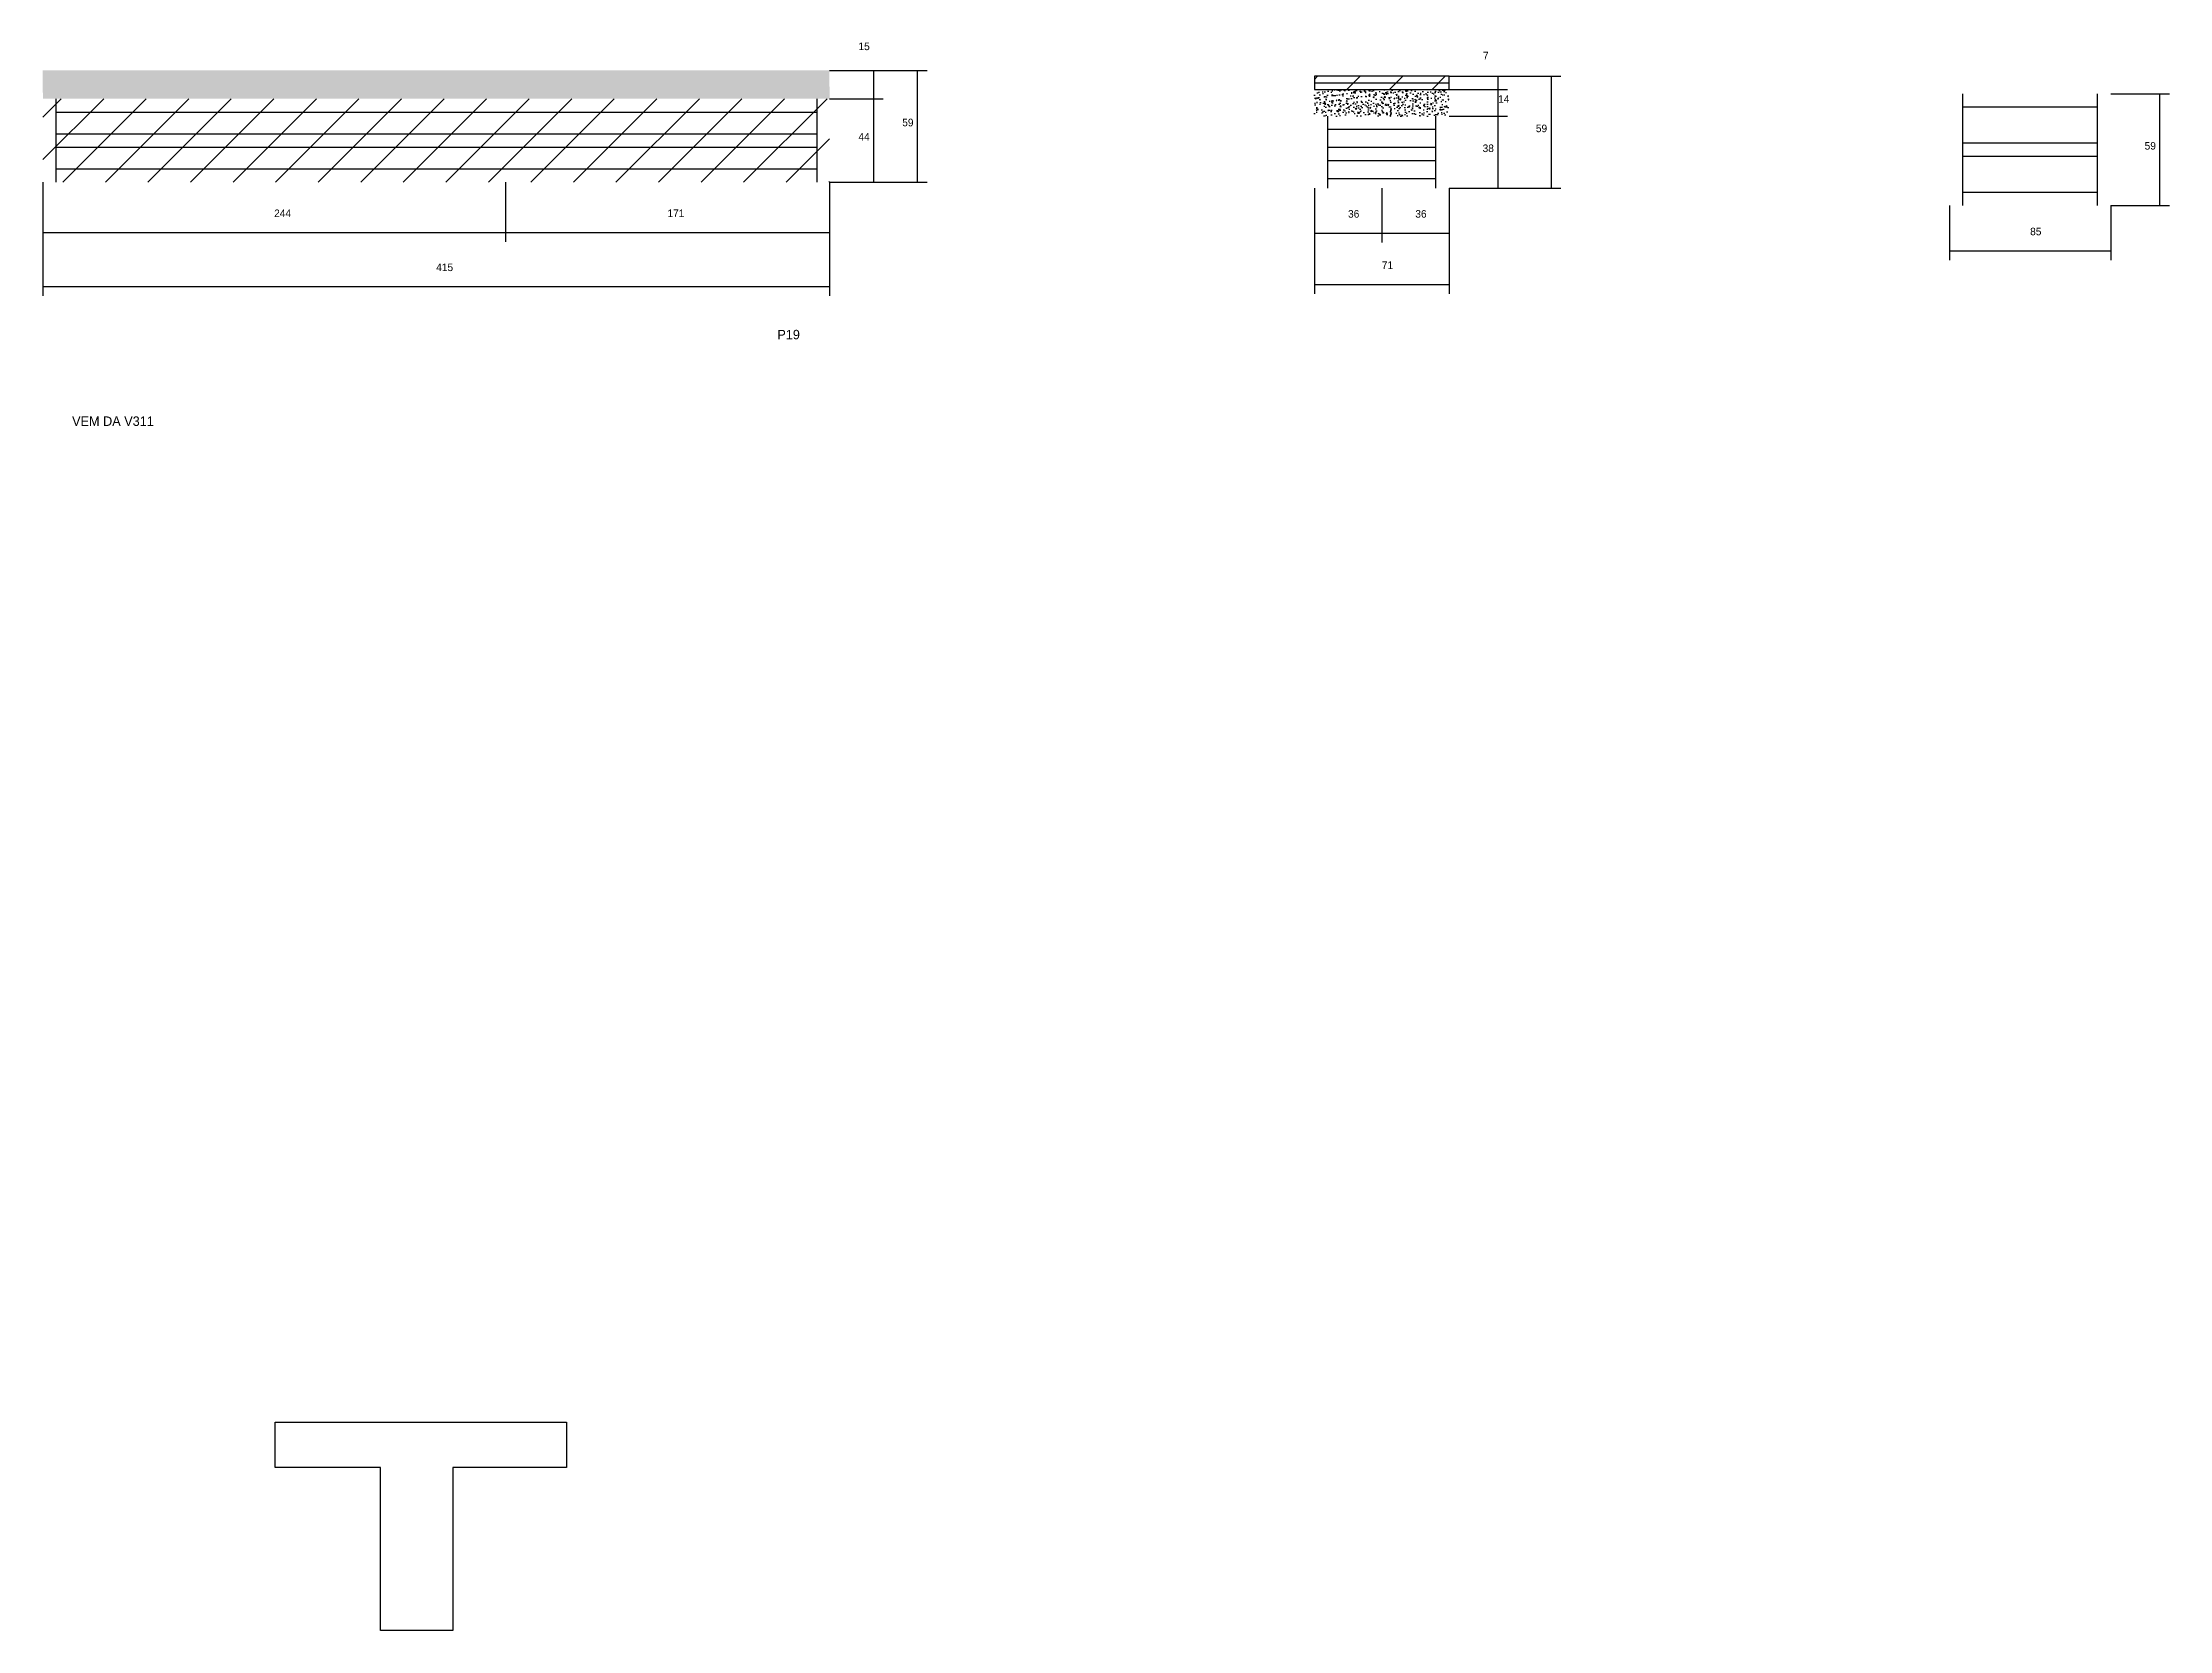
# Model space of a CAD drawing. Header units: metres. Extents: x 3266 to 9174, y 2161 to 3125.
# Drawn here: x 4886 to 6008, y 2179 to 3017 of the extents above; entities that cross this region are included whole.
import ezdxf

# ---------------------------------------------------------------- set-up
doc = ezdxf.new("R2010")
doc.units = ezdxf.units.M
for name, color, linetype in [('CONCRETO', 251, 'Continuous'), ('COTA', 241, 'Continuous'), ('NOMENCLATURA', 7, 'Continuous'), ('Painéis', 200, 'Continuous'), ('REAPROVEITAMENTO', 251, 'Continuous'), ('SARR_2.2x7', 40, 'Continuous'), ('Texto Seção', 7, 'Continuous')]:
    doc.layers.add(name, color=color, linetype=linetype)

msp = doc.modelspace()

# ---------------------------------------------------------------- hatches: boundary and pattern name
at = {"layer": 'COTA'}
h = msp.add_hatch(dxfattribs=at)
h.set_pattern_fill('AR-CONC', scale=0.03)
h.paths.add_polyline_path([(5301.1, 3002.5), (4886, 3002.5), (4886, 3002.5), (4886.2, 2987.5), (4886.2, 2987.5), (5301.3, 2987.5), (5301.3, 2987.5), (5301.1, 3002.5)])
h = msp.add_hatch(dxfattribs=at)
h.set_pattern_fill('AR-CONC', scale=0.03)
h.paths.add_polyline_path([(5557.1, 2992.4), (5557.1, 2978.4), (5557.1, 2978.4), (5628.1, 2978.4), (5628.1, 2978.4), (5628.1, 2992.4), (5628.1, 2992.4), (5557.1, 2992.4)])
at = {"layer": 'REAPROVEITAMENTO'}
h = msp.add_hatch(dxfattribs=at)
h.set_pattern_fill('ANSI31', scale=5)
h.paths.add_polyline_path([(5557.1, 2999.4), (5557.1, 2992.4), (5557.1, 2992.4), (5628.1, 2992.4), (5628.1, 2992.4), (5628.1, 2999.4), (5628.1, 2999.4), (5557.1, 2999.4)])
h = msp.add_hatch(dxfattribs=at)
h.set_pattern_fill('ANSI31', scale=5)
h.paths.add_polyline_path([(5301.2, 2943.5), (5301.2, 2987.5), (5301.2, 2987.5), (4886.2, 2987.5), (4886.2, 2987.5), (4886.2, 2943.5), (4886.2, 2943.5), (5301.2, 2943.5)])

# ---------------------------------------------------------------- linework, layer by layer
at = {"layer": 'CONCRETO'}
msp.add_lwpolyline([(5008.8, 2265.3), (5008.8, 2289.3), (5162.4, 2289.3), (5162.4, 2265.3), (5102.4, 2265.3), (5102.4, 2179.3), (5064.4, 2179.3), (5064.4, 2265.3)], close=True, dxfattribs=at)
at = {"layer": 'COTA'}
for p, q in [((5301.2, 3002.5), (5329.6, 3002.5)), ((5301.2, 3002.5), (5352.7, 3002.5)), ((5324.6, 2987.5), (5324.6, 3002.5)), ((5347.7, 2943.5), (5347.7, 3002.5)), ((5301.2, 2987.5), (5329.6, 2987.5)), ((5301.2, 2987.5), (5329.6, 2987.5)), ((5324.6, 2943.5), (5324.6, 2987.5)), ((4886.2, 2943.5), (4886.2, 2912)), ((4886.2, 2943.5), (4886.2, 2883.5)), ((5130.2, 2943.5), (5130.2, 2912)), ((5130.2, 2943.5), (5130.2, 2912)), ((5301.2, 2943.5), (5301.2, 2912)), ((5301.2, 2943.5), (5301.2, 2883.5)), ((5301.2, 2943.5), (5329.6, 2943.5)), ((5301.2, 2943.5), (5352.7, 2943.5)), ((5557.1, 2940.4), (5557.1, 2884.6)), ((5628.1, 2940.4), (5628.1, 2884.6)), ((5892.2, 2931.2), (5892.2, 2902.3)), ((5977.2, 2931.2), (5977.2, 2902.3)), ((4886.2, 2917), (5130.2, 2917)), ((5130.2, 2917), (5301.2, 2917)), ((5892.2, 2907.3), (5977.2, 2907.3)), ((4886.2, 2888.5), (5301.2, 2888.5)), ((5557.1, 2889.6), (5628.1, 2889.6))]:
    msp.add_line(p, q, dxfattribs=at)
at = {"layer": 'Painéis'}
for p, q in [((5628.1, 2999.4), (5659, 2999.4)), ((5628.1, 2999.4), (5687.1, 2999.4)), ((5654, 2992.4), (5654, 2999.4)), ((5682.1, 2940.4), (5682.1, 2999.4)), ((5628.1, 2992.4), (5659, 2992.4)), ((5628.1, 2992.4), (5659, 2992.4)), ((5654, 2978.4), (5654, 2992.4)), ((5977.2, 2990.2), (6008.2, 2990.2)), ((6003.2, 2931.2), (6003.2, 2990.2)), ((5628.1, 2978.4), (5659, 2978.4)), ((5628.1, 2978.4), (5659, 2978.4)), ((5654, 2940.4), (5654, 2978.4)), ((5557.1, 2940.4), (5557.1, 2911.6)), ((5592.6, 2940.4), (5592.6, 2911.6)), ((5592.6, 2940.4), (5592.6, 2911.6)), ((5628.1, 2940.4), (5659, 2940.4)), ((5628.1, 2940.4), (5687.1, 2940.4)), ((5628.1, 2940.4), (5628.1, 2911.6)), ((5977.2, 2931.2), (6008.2, 2931.2)), ((5557.1, 2916.6), (5592.6, 2916.6)), ((5592.6, 2916.6), (5628.1, 2916.6))]:
    msp.add_line(p, q, dxfattribs=at)
msp.add_lwpolyline([(5557.1, 2992.4), (5628.1, 2992.4), (5628.1, 2999.4), (5557.1, 2999.4)], close=True, dxfattribs=at)
at = {"layer": 'SARR_2.2x7'}
for p, q in [((4893.2, 2943.5), (4893.2, 2987.5)), ((5294.7, 2943.5), (5294.7, 2987.5)), ((5557.1, 2995.9), (5628.1, 2995.9)), ((5899.2, 2931.2), (5899.2, 2990.2)), ((5970.2, 2931.2), (5970.2, 2990.2)), ((4893.2, 2980.5), (5130.2, 2980.5)), ((5130.2, 2980.5), (5294.7, 2980.5)), ((5564.1, 2940.4), (5564.1, 2978.4)), ((5621.1, 2940.4), (5621.1, 2978.4)), ((5899.2, 2983.2), (5970.2, 2983.2)), ((4893.2, 2969), (5130.2, 2969)), ((5130.2, 2969), (5294.7, 2969)), ((5564, 2971.4), (5592.6, 2971.4)), ((5592.6, 2971.4), (5621.1, 2971.4)), ((5899.2, 2964.2), (5970.2, 2964.2)), ((4893.2, 2962), (5130.2, 2962)), ((5130.2, 2962), (5294.7, 2962)), ((5564, 2962), (5592.6, 2962)), ((5564, 2955), (5592.6, 2955)), ((5592.6, 2962), (5621.1, 2962)), ((5592.6, 2955), (5621.1, 2955)), ((5899.2, 2957.2), (5970.2, 2957.2)), ((4893.2, 2950.5), (5130.2, 2950.5)), ((5130.2, 2950.5), (5294.7, 2950.5)), ((5564, 2945.4), (5592.6, 2945.4)), ((5592.6, 2945.4), (5621.1, 2945.4)), ((5899.2, 2938.2), (5970.2, 2938.2))]:
    msp.add_line(p, q, dxfattribs=at)

# ---------------------------------------------------------------- texts
at = {"layer": 'COTA'}
for s, p in [('15', (5316.5, 3013.2)), ('59', (5339.6, 2973)), ('44', (5316.5, 2965.5)), ('244', (5008.2, 2925.1)), ('171', (5215.7, 2925.1)), ('85', (5934.7, 2915.5)), ('415', (5093.7, 2896.6)), ('71', (5592.6, 2897.7))]:
    msp.add_text(s, height=4, dxfattribs=at).set_placement(p)
at = {"layer": 'NOMENCLATURA'}
msp.add_text('P19', height=5, dxfattribs=at).set_placement((5273.7, 2860.6))
at = {"layer": 'Painéis'}
for s, p in [('7', (5646, 3008.3)), ('14', (5654, 2985.4)), ('59', (5673.9, 2969.9)), ('38', (5645.8, 2959.4)), ('59', (5995.1, 2960.7)), ('36', (5574.8, 2924.8)), ('36', (5610.3, 2924.8))]:
    msp.add_text(s, height=4, dxfattribs=at).set_placement(p)
at = {"layer": 'Texto Seção'}
msp.add_text('VEM DA V311', height=5, dxfattribs=at).set_placement((4901.6, 2814.9))

doc.saveas('drawing.dxf')
